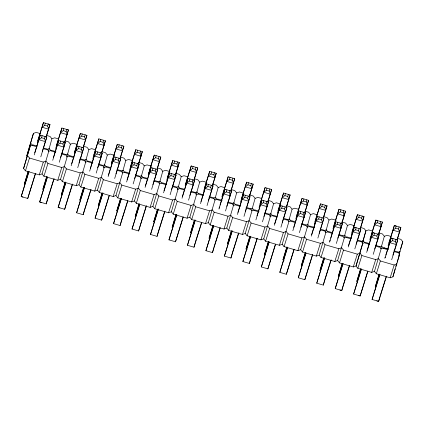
<?xml version="1.0" encoding="UTF-8"?>
<svg xmlns="http://www.w3.org/2000/svg" width="424" height="424" viewBox="0 0 424 424"><rect width="100%" height="100%" fill="white"/><g stroke="black" fill="none" stroke-linecap="round" stroke-linejoin="round"><path stroke-width="0.64" d="M43.736 148.029L46.873 148.951L48.749 151.288L42.056 173.898L39.278 174.874L25.461 170.819L23.585 168.482L30.279 145.872L33.056 144.897L36.824 146.004M33.448 133.369L26.754 155.979L33.448 133.369L36.225 132.394L40.625 133.687M23.585 168.482L30.279 145.872M46.136 137.387L49.979 124.534L43.434 122.615L37.418 142.406M40.794 156.832L46.81 137.037L40.264 135.118L34.249 154.914M46.025 137.148L49.979 124.534L48.209 124.015L47.642 126.082L48.707 129.188L42.162 127.269L44.732 125.228L45.299 123.161M42.262 151.543L46.81 137.037L45.039 136.517L44.472 138.584L45.538 141.69L38.992 139.772L41.563 137.736L42.13 135.664M28.795 171.704L21.2 196.545L27.746 198.464L35.34 173.623M46.274 135.341L50.043 136.448L51.919 138.781L48.474 151.045M64.607 142.803L68.45 129.951L61.904 128.032L55.692 148.453M59.265 162.244L65.28 142.453L58.735 140.535L52.719 160.325M64.692 141.934L68.45 129.951L66.679 129.431L66.112 131.498L67.178 134.604L60.632 132.685L63.208 130.645L63.77 128.578M60.537 157.59L65.28 142.453L63.51 141.934L62.943 144.001L64.008 147.107L57.463 145.188L60.033 143.148L60.6 141.081M47.271 177.121L39.67 201.957L46.216 203.875L47.488 199.222M65.376 140.943L68.518 141.86L70.389 144.197L66.754 157.071M61.575 153.26L65.344 154.368L67.22 156.7L60.531 179.315L57.749 180.29L43.932 176.236L42.056 173.898M83.279 147.589L86.92 135.362L80.375 133.443L74.359 153.239M77.735 167.66L83.751 147.865L77.205 145.946L71.19 165.742M85.15 134.848L84.588 136.915L85.648 140.021L79.108 138.102L81.678 136.062L82.24 133.995M79.007 163.007L83.751 147.865L81.98 147.351L81.413 149.418L82.479 152.523L75.933 150.605L78.509 148.564L79.071 146.497M65.741 182.532L58.146 207.373L64.686 209.292L65.8 205.221M83.221 146.174L86.989 147.276L88.865 149.614L85.415 161.878M80.051 158.677L83.82 159.779L85.696 162.116L79.002 184.732L76.225 185.701L62.408 181.652L60.531 179.315M91.07 189.475L83.162 214.708L76.617 212.79L84.413 187.318M101.749 153.006L105.396 140.779L98.85 138.86L92.835 158.656M96.206 173.077L102.221 153.281L95.681 151.363L89.66 171.158M103.626 140.259L103.058 142.332L104.124 145.432L97.578 143.513L100.149 141.478L100.716 139.406M100.451 152.762L99.889 154.834L100.954 157.94L94.409 156.016L96.979 153.981L97.547 151.909M83.162 214.708L84.434 210.055M101.691 151.591L105.459 152.693L107.336 155.03L103.7 167.899M98.522 164.093L102.29 165.196L104.166 167.533L97.472 190.148L94.695 191.118L80.878 187.069L79.002 184.732M109.344 195.522L101.633 220.125L95.087 218.206L102.688 193.365M120.024 159.048L123.866 146.195L117.321 144.277L111.305 164.067M114.681 178.493L120.697 158.698L114.151 156.779L108.136 176.575M122.096 145.676L121.529 147.743L122.594 150.849L116.049 148.93L118.619 146.889L119.186 144.823M118.927 158.179L118.36 160.246L119.425 163.351L112.879 161.433L115.45 159.398L116.017 157.325M101.633 220.125L109.032 195.915M120.162 157.002L123.93 158.11L125.806 160.447L122.361 172.706M116.992 169.505L120.761 170.612L122.637 172.95L115.948 195.559L113.166 196.535L99.349 192.485L97.472 190.148M127.815 200.939L120.103 225.536L113.558 223.618L121.158 198.782M138.494 164.464L142.337 151.612L135.791 149.693L129.58 170.114M133.152 183.905L139.167 164.114L132.622 162.196L126.606 181.986M140.567 151.092L140.005 153.159L141.065 156.265L134.519 154.347L137.095 152.306L137.657 150.239M137.397 163.595L136.83 165.662L137.895 168.768L131.35 166.849L133.92 164.809L134.488 162.742M120.103 225.536L121.375 220.883M138.637 162.418L142.406 163.521L144.282 165.858L140.832 178.122M135.468 174.921L139.236 176.029L141.107 178.361L134.419 200.976L131.636 201.951L117.819 197.897L115.948 195.559M146.487 205.725L138.579 230.953L132.034 229.034L139.629 204.193M157.166 169.25L160.813 157.023L154.267 155.105L148.252 174.9M151.622 189.321L157.638 169.531L151.092 167.607L145.077 187.403M159.037 156.509L158.475 158.576L159.541 161.682L152.995 159.763L155.566 157.723L156.133 155.656M155.868 169.012L155.306 171.079L156.366 174.184L149.82 172.266L152.396 170.225L152.958 168.158M138.579 230.953L146.174 206.112M157.739 168.021L160.876 168.938L162.752 171.275L159.302 183.539M153.939 180.338L157.707 181.44L159.583 183.778L152.889 206.393L150.112 207.363L136.295 203.313L134.419 200.976M164.957 211.136L157.05 236.369L150.504 234.451L158.3 208.979M175.637 174.667L179.283 162.44L172.738 160.521L166.722 180.317M170.098 194.738L176.114 174.942L169.568 173.024L163.553 192.819M177.513 161.92L176.946 163.993L178.011 167.093L171.466 165.174L174.036 163.139L174.603 161.067M174.338 174.423L173.776 176.495L174.842 179.601L168.296 177.677L170.867 175.642L171.434 173.575M157.05 236.369L158.163 232.294M175.578 173.252L179.347 174.354L181.223 176.691L177.587 189.56M173.04 185.935L176.177 186.857L178.054 189.194L171.36 211.809L168.582 212.779L154.765 208.73L152.889 206.393M183.232 217.183L175.52 241.786L168.975 239.867L176.575 215.026M193.911 180.709L197.754 167.856L191.208 165.938L185.193 185.733M188.569 200.154L194.584 180.359L188.039 178.44L182.023 198.236M195.983 167.337L195.416 169.404L196.482 172.51L189.936 170.591L192.512 168.551L193.074 166.484M192.814 179.84L192.247 181.912L193.312 185.012L186.767 183.094L189.337 181.059L189.904 178.986M175.52 241.786L183.12 216.945M194.68 178.849L197.823 179.771L199.693 182.108L196.058 194.976M190.88 191.166L194.648 192.273L196.524 194.611L189.835 217.221L187.053 218.196L173.236 214.147L171.36 211.809M201.702 222.6L193.991 247.197L187.45 245.279L195.045 220.443M212.387 186.125L216.224 173.273L209.679 171.354L203.663 191.144M207.039 205.566L213.055 185.776L206.509 183.857L200.494 203.647M214.454 172.754L213.892 174.821L214.952 177.926L208.412 176.008L210.982 173.967L211.544 171.9M211.285 185.256L210.717 187.323L211.783 190.429L205.237 188.51L207.813 186.47L208.375 184.403M193.991 247.197L195.104 243.127M212.525 184.08L216.293 185.187L218.169 187.519L214.719 199.784M209.981 196.768L213.124 197.69L214.994 200.022L208.306 222.637L205.529 223.612L191.706 219.558L189.835 217.221M210.283 238.542L209.09 238.193L212.933 225.34M220.173 228.017L212.466 252.614L205.921 250.695L213.516 225.854M230.857 191.542L234.7 178.684L228.154 176.766L221.938 197.192M225.51 210.982L231.525 191.192L224.98 189.268L218.964 209.064M232.93 178.17L232.363 180.237L233.428 183.343L226.882 181.424L229.453 179.384L230.02 177.317M229.755 190.673L229.193 192.74L230.253 195.846L223.713 193.927L226.284 191.887L226.845 189.82M212.466 252.614L213.738 247.961M230.995 189.496L234.763 190.599L236.64 192.936L233.189 205.2M227.826 201.999L231.594 203.101L233.47 205.439L226.776 228.054L223.999 229.024L210.182 224.974L208.306 222.637M238.845 232.797L230.937 258.031L224.391 256.112L232.188 230.64M249.524 196.328L253.17 184.101L246.625 182.182L240.609 201.978M243.986 216.399L250.001 196.603L243.456 194.685L237.44 214.48M251.4 183.581L250.833 185.654L251.898 188.754L245.353 186.836L247.923 184.8L248.491 182.728M248.231 196.084L247.664 198.156L248.729 201.262L242.184 199.344L244.754 197.303L245.321 195.236M230.937 258.031L232.05 253.96M249.466 194.913L253.234 196.015L255.11 198.353L251.665 210.611M246.296 207.416L250.065 208.518L251.941 210.855L245.252 233.47L242.47 234.44L228.653 230.391L226.776 228.054M247.224 249.37L246.037 249.026L249.874 236.168M257.315 238.214L249.407 263.447L242.862 261.529L250.462 236.687M268 201.739L271.641 189.517L265.095 187.599L259.08 207.394M262.456 221.816L268.471 202.02L261.926 200.102L255.911 219.897M269.871 188.998L269.304 191.065L270.369 194.171L263.823 192.252L266.399 190.217L266.961 188.145M266.701 201.501L266.134 203.573L267.2 206.674L260.654 204.755L263.224 202.72L263.792 200.647M249.407 263.447L250.679 258.788M267.942 200.324L271.71 201.432L273.586 203.769L269.945 216.638M264.767 212.827L268.535 213.934L270.411 216.272L263.723 238.882L260.94 239.857L247.123 235.808L245.252 233.47M275.589 244.261L267.883 268.864L261.338 266.94L268.933 242.104M286.274 207.787L290.111 194.934L283.571 193.015L277.55 212.806M280.926 227.227L286.942 207.437L280.397 205.518L274.381 225.308M288.341 194.415L287.779 196.482L288.845 199.587L282.299 197.669L284.87 195.628L285.437 193.561M285.172 206.917L284.61 208.984L285.67 212.09L279.125 210.172L281.7 208.131L282.262 206.064M267.883 268.864L275.282 244.653M287.037 205.926L290.18 206.848L292.056 209.18L288.606 221.445M283.243 218.243L287.011 219.351L288.887 221.683L282.193 244.298L279.416 245.273L265.599 241.219L263.723 238.882M284.159 260.198L282.978 259.854L286.82 247.001M294.06 249.678L286.354 274.275L279.808 272.356L287.403 247.515M304.745 213.203L308.587 200.345L302.042 198.427L295.825 218.853M299.397 232.644L305.418 212.853L298.872 210.935L292.857 230.725M306.817 199.831L306.25 201.898L307.315 205.004L300.77 203.085L303.34 201.045L303.907 198.978M303.642 212.334L303.081 214.401L304.146 217.507L297.6 215.588L300.171 213.548L300.738 211.481M286.354 274.275L293.949 249.434M304.882 211.157L308.651 212.26L310.527 214.597L307.082 226.861M301.713 223.66L305.481 224.762L307.358 227.1L300.664 249.715L297.887 250.685L284.069 246.636L282.193 244.298M312.732 254.458L304.824 279.692L298.279 277.773L305.879 252.932M323.215 218.62L327.058 205.762L320.512 203.843L314.301 224.269M317.873 238.06L323.888 218.265L317.343 216.346L311.327 236.142M325.288 205.243L324.72 207.315L325.786 210.415L319.24 208.497L321.811 206.462L322.378 204.389M322.118 217.745L321.551 219.818L322.616 222.923L316.071 221.005L318.641 218.964L319.208 216.897M304.824 279.692L312.424 254.851M323.984 216.754L327.127 217.676L328.998 220.014L325.553 232.278M320.184 229.077L323.952 230.179L325.828 232.516L319.139 255.131L316.357 256.101L302.54 252.052L300.664 249.715M331.202 259.875L323.295 285.108L316.749 283.19L324.546 257.718M341.887 223.4L345.528 211.179L338.983 209.26L332.967 229.055M336.343 243.477L342.359 223.681L335.813 221.763L329.602 242.189M343.758 210.659L343.196 212.726L344.256 215.832L337.711 213.913L340.286 211.878L340.848 209.806M340.589 223.162L340.022 225.234L341.087 228.335L334.541 226.416L337.117 224.381L337.679 222.309M323.295 285.108L324.408 281.033M341.829 221.985L345.597 223.093L347.473 225.43L344.023 237.689M339.285 234.673L342.428 235.596L344.299 237.933L337.61 260.543L334.828 261.518L321.01 257.469L319.139 255.131M349.477 265.922L341.771 290.525L335.225 288.606L342.82 263.765M360.161 229.448L364.004 216.595L357.459 214.677L351.443 234.467M362.234 216.076L361.667 218.143L362.732 221.249L356.186 219.33L358.757 217.289L359.324 215.222M348.268 246.969L353.012 231.833L355.588 229.792L356.149 227.725L354.284 227.179L348.555 245.47M343.043 285.866L341.771 290.525L339.905 289.974M354.814 248.888L359.557 233.751L358.497 230.645L359.059 228.578M360.829 229.098L359.557 233.751L353.012 231.833L354.284 227.179L360.829 229.098L356.086 244.235M362.218 243.747L365.854 230.879L368.636 229.903L372.404 231.011M362.303 243.715L365.944 230.842L364.068 228.51L360.299 227.402M376.141 245.538L379.284 246.461L381.155 248.793L374.466 271.408L371.689 272.383L357.867 268.328L355.996 265.991L362.684 243.381L365.467 242.406L369.235 243.514M337.61 260.543L339.486 262.88L353.303 266.935L356.081 265.959L362.774 243.344L360.898 241.012L357.13 239.905M367.862 271.371L360.151 295.968L353.611 294.049L361.206 269.214M369.823 239.915L374.572 224.778L377.143 222.738L377.704 220.671L375.839 220.125L371.095 235.262M366.654 252.418L371.398 237.281L373.973 235.241L374.535 233.174L372.67 232.628L367.136 250.287M378.547 234.896L381.112 226.697L380.052 223.591L380.614 221.524M373.2 254.336L377.943 239.2L376.878 236.094L377.445 234.027M382.384 222.043L381.112 226.697L374.572 224.778L375.839 220.125L382.384 222.043L378.431 234.657M379.215 234.546L377.943 239.2L371.398 237.281L372.67 232.628L379.215 234.546L374.668 249.052M378.685 232.85L382.453 233.953L384.329 236.29L380.879 248.554M386.534 276.156L378.627 301.385L372.081 299.466L379.676 274.625M388.098 245.962L393.043 230.195L395.613 228.154L396.18 226.087L394.315 225.536L388.776 243.201M385.125 257.834L389.873 242.698L392.444 240.657L393.006 238.59L391.14 238.039L385.803 255.073M379.899 296.731L378.627 301.385L376.761 300.839M397.018 240.313L399.588 232.114L398.523 229.008L399.09 226.941M391.67 259.753L396.414 244.616L395.354 241.51L395.915 239.443M400.86 227.455L399.588 232.114L393.043 230.195L394.315 225.536L400.86 227.455L397.103 239.443M397.686 239.958L396.414 244.616L389.873 242.698L391.14 238.039L397.686 239.958L392.942 255.1M374.466 271.408L376.342 273.745L390.159 277.794L392.937 276.824L395.12 268.837M398.777 255.794L402.8 241.707L400.924 239.369L397.786 238.452M392.937 276.824L399.631 254.209L397.754 251.872L393.986 250.769M25.461 170.819L29.468 158.035L27.592 155.698M28.212 171.185L24.369 184.043L28.323 171.423M37.699 140.906L38.293 139.014M38.69 137.752L43.434 122.615M34.726 152.778L40.264 135.118M29.108 171.312L21.2 196.545L22.97 197.059M27.746 198.464L35.457 173.861M39.278 174.874L43.285 162.085L46.062 161.115L47.939 163.452L61.756 167.501L64.538 166.531L66.414 168.869L80.231 172.918L83.009 171.943L84.885 174.28L98.702 178.334L101.479 177.359L103.355 179.697L117.172 183.746L119.955 182.776L121.826 185.113L135.643 189.162L138.425 188.192L140.302 190.53L154.119 194.579L156.896 193.604L158.772 195.941L172.589 199.996L175.366 199.02L177.243 201.358L191.06 205.407L193.842 204.437L195.713 206.774L209.536 210.823L212.313 209.853L214.189 212.191L228.006 216.24L230.783 215.265L232.659 217.602L246.477 221.657L249.259 220.681L251.13 223.019L264.947 227.068L267.729 226.098L269.606 228.435L283.423 232.484L286.2 231.515L288.076 233.852L301.893 237.901L304.671 236.926L306.547 239.263L320.364 243.318L323.146 242.343L325.017 244.68L338.84 248.729L341.617 247.759L343.493 250.096L357.31 254.146L360.087 253.176M43.932 176.236L47.939 163.452M46.682 176.601L42.845 189.454L46.794 176.84M56.371 145.692L61.904 128.032M53.398 157.564L58.735 140.535M47.578 176.728L39.67 201.957L41.441 202.476M47.684 198.591L53.816 179.039M46.216 203.875L54.124 178.647M57.749 180.29L61.756 167.501M62.408 181.652L66.414 168.869M65.158 182.018L61.316 194.87L65.27 182.256M74.645 151.739L80.375 133.443M71.672 163.611L77.205 145.946M65.853 182.776L58.146 207.373L59.916 207.893M83.364 146.72L86.92 135.362M65.959 204.638L72.287 184.451M64.686 209.292L72.594 184.064M76.225 185.701L80.231 172.918M80.878 187.069L84.885 174.28M83.629 187.429L79.786 200.287L83.74 187.668M93.709 155.258L98.85 138.86M90.338 168.397L95.681 151.363M76.617 212.79L84.524 187.556M101.638 152.762L105.396 140.779M84.63 209.424L90.757 189.867M97.679 167.793L102.221 153.281M94.695 191.118L98.702 178.334M99.349 192.485L103.355 179.697M102.099 192.846L98.257 205.704L102.21 193.084M111.39 163.198L117.321 144.277M108.417 175.07L114.151 156.779M95.087 218.206L102.995 192.973M120.109 158.179L123.866 146.195M115.953 173.835L120.697 158.698M113.166 196.535L117.172 183.746M117.819 197.897L121.826 185.113M120.57 198.262L116.733 211.115L120.686 198.501M130.454 166.722L135.791 149.693M127.089 179.856L132.622 162.196M113.558 223.618L121.465 198.39M138.383 164.226L142.337 151.612M121.577 220.252L127.704 200.7M134.62 178.621L139.167 164.114M131.636 201.951L135.643 189.162M136.295 203.313L140.302 190.53M139.046 203.679L135.203 216.532L139.157 203.918M148.336 174.031L148.93 172.139M149.322 170.877L154.267 155.105M145.363 185.903L151.092 167.607M132.034 229.034L139.74 204.437M157.055 169.012L160.813 157.023M152.894 184.668L157.638 169.531M150.112 207.363L154.119 194.579M154.765 208.73L158.772 195.941M157.516 209.09L153.673 221.948L157.627 209.329M167.401 177.555L172.738 160.521M164.03 190.689L169.568 173.024M150.504 234.451L158.412 209.218M175.329 175.054L179.283 162.44M158.322 231.716L164.644 211.528M171.566 189.454L176.114 174.942M168.582 212.779L172.589 199.996M173.236 214.147L177.243 201.358M175.987 214.507L172.144 227.365L176.098 214.745M185.277 184.859L191.208 165.938M182.304 196.731L188.039 178.44M168.975 239.867L176.882 214.634M193.996 179.84L197.754 167.856M189.841 195.496L194.584 180.359M187.053 218.196L191.06 205.407M191.706 219.558L195.713 206.774M194.462 219.924L190.62 232.776L194.574 220.162M204.342 188.383L209.679 171.354M200.976 201.517L206.509 183.857M187.45 245.279L195.353 220.051M212.27 185.887L216.224 173.273M195.263 242.544L201.395 222.992M208.311 200.912L213.055 185.776M205.529 223.612L209.536 210.823M210.182 224.974L214.189 212.191M222.022 196.323L228.154 176.766M209.09 238.193L213.044 225.579M219.054 208.195L219.447 206.933M220.04 205.041L224.98 189.268M205.921 250.695L213.828 225.467M230.942 190.673L234.7 178.684M213.934 247.33L220.061 227.773M226.782 206.329L231.525 191.192M223.999 229.024L228.006 216.24M228.653 230.391L232.659 217.602M231.403 230.751L227.561 243.609L231.515 230.995M241.288 199.216L246.625 182.182M237.917 212.35L243.456 194.685M224.391 256.112L232.103 231.509M249.614 195.453L253.17 184.101M232.209 253.377L238.336 233.82M245.258 211.746L250.001 196.603M242.47 234.44L246.477 221.657M247.123 235.808L251.13 223.019M259.96 203.997L265.095 187.599M246.037 249.026L249.99 236.407M256.986 215.869L261.926 200.102M242.862 261.529L250.769 236.295M267.687 202.131L271.641 189.517M250.881 258.158L257.008 238.606M263.924 216.526L268.471 202.02M260.94 239.857L264.947 227.068M265.599 241.219L269.606 228.435M268.35 241.585L264.507 254.437L268.461 241.823M278.033 210.675L283.571 193.015M274.667 223.808L280.397 205.518M261.338 266.94L269.245 241.712M286.359 206.917L290.111 194.934M282.199 222.573L286.942 207.437M279.416 245.273L283.423 232.484M284.069 246.636L288.076 233.852M296.705 215.461L302.042 198.427M282.978 259.854L286.931 247.24M293.731 227.333L298.872 210.935M279.808 272.356L287.716 247.128M304.633 212.965L308.587 200.345M300.87 227.359L305.418 212.853M297.887 250.685L301.893 237.901M302.54 252.052L306.547 239.263M305.291 252.413L301.448 265.27L305.402 252.656M314.979 221.508L320.512 203.843M311.608 234.642L317.343 216.346M298.279 277.773L305.99 253.17M323.3 217.745L327.058 205.762M319.145 233.407L323.888 218.265M316.357 256.101L320.364 243.318M321.01 257.469L325.017 244.68M323.761 257.829L319.924 270.687L323.878 258.068M333.646 226.289L338.983 209.26M329.686 241.32L330.084 240.053M330.672 238.161L335.813 221.763M316.749 283.19L324.657 257.956M341.574 223.793L345.528 211.179M324.567 280.455L330.895 260.267M337.811 238.187L342.359 223.681M334.828 261.518L338.84 248.729M339.486 262.88L343.493 250.096M342.237 263.246L338.394 276.098L342.348 263.484M351.92 232.336L357.459 214.677M335.225 288.606L343.133 263.373M360.246 228.578L364.004 216.595M343.239 285.235L349.365 265.684M353.303 266.935L357.31 254.146M357.867 268.328L361.873 255.545L360.002 253.208M360.623 268.694L356.78 281.547L360.734 268.933M370.11 238.415L370.703 236.523M353.611 294.049L361.513 268.821M367.751 271.132L360.151 295.968L358.285 295.422M371.689 272.383L375.696 259.594L378.473 258.624L380.349 260.961L394.166 265.011L396.944 264.035M376.342 273.745L380.349 260.961M379.093 274.111L375.251 286.963L379.204 274.349M384.817 258.227L385.215 256.965M372.081 299.466L379.989 274.238M380.095 296.1L386.222 276.543M390.159 277.794L394.166 265.011M399.175 253.276L399.747 251.448M400.51 249.015L402.8 241.707M395.815 266.389L396.769 263.341M397.15 262.127L399.631 254.209M51.919 138.781L54.701 137.811L58.47 138.918M48.749 151.288L51.527 150.313L55.926 151.601M70.389 144.197L73.172 143.227L76.94 144.33M67.22 156.7L70.002 155.73L73.771 156.832M88.865 149.614L91.642 148.644L95.411 149.746M85.696 162.116L88.473 161.147L92.867 162.434M107.336 155.03L110.113 154.055L114.512 155.348M104.166 167.533L106.943 166.558L110.712 167.666M125.806 160.447L128.589 159.472L132.357 160.579M122.637 172.95L125.414 171.974L129.813 173.262M144.282 165.858L147.059 164.888L151.453 166.176M141.107 178.361L143.89 177.391L147.658 178.493M162.752 171.275L165.53 170.305L169.929 171.593M159.583 183.778L162.36 182.808L166.129 183.91M181.223 176.691L184.005 175.716L187.774 176.824M178.054 189.194L180.831 188.219L184.599 189.327M199.693 182.108L202.476 181.133L206.87 182.421M196.524 194.611L199.307 193.636L203.075 194.743M218.169 187.519L220.946 186.549L224.715 187.652M214.994 200.022L217.777 199.052L222.171 200.34M236.64 192.936L239.417 191.966L243.816 193.254M233.47 205.439L236.248 204.469L240.016 205.571M255.11 198.353L257.893 197.377L261.661 198.485M251.941 210.855L254.718 209.88L259.117 211.173M273.586 203.769L276.363 202.794L280.757 204.082M270.411 216.272L273.194 215.297L276.962 216.404M292.056 209.18L294.834 208.211L298.602 209.313M288.887 221.683L291.664 220.713L295.433 221.816M310.527 214.597L313.304 213.627L317.072 214.73M307.358 227.1L310.135 226.13L314.534 227.418M328.998 220.014L331.78 219.038L336.174 220.332M325.828 232.516L328.611 231.541L332.379 232.649M347.473 225.43L350.251 224.455L354.019 225.563M344.299 237.933L347.081 236.958L351.475 238.251M363.257 240.668L360.48 241.643L357.342 240.721M384.329 236.29L387.107 235.32L390.875 236.422M381.155 248.793L383.937 247.823L388.331 249.111L383.937 247.823M400.113 251.533L397.336 252.508L394.198 251.586M44.732 125.228L47.642 126.082M63.208 130.645L66.112 131.498M81.678 136.062L84.588 136.915M100.149 141.478L103.058 142.332M118.619 146.889L121.529 147.743M137.095 152.306L140.005 153.159M155.566 157.723L158.475 158.576M174.036 163.139L176.946 163.993M192.512 168.551L195.416 169.404M210.982 173.967L213.892 174.821M229.453 179.384L232.363 180.237M247.923 184.8L250.833 185.654M266.399 190.217L269.304 191.065M284.87 195.628L287.779 196.482M303.34 201.045L306.25 201.898M321.811 206.462L324.72 207.315M340.286 211.878L343.196 212.726M358.757 217.289L361.667 218.143M377.143 222.738L380.052 223.591M395.613 228.154L398.523 229.008M41.563 137.736L44.472 138.584M60.033 143.148L62.943 144.001M78.509 148.564L81.413 149.418M96.979 153.981L99.889 154.834M115.45 159.398L118.36 160.246M133.92 164.809L136.83 165.662M152.396 170.225L155.306 171.079M170.867 175.642L173.776 176.495M189.337 181.059L192.247 181.912M207.813 186.47L210.717 187.323M226.284 191.887L229.193 192.74M244.754 197.303L247.664 198.156M263.224 202.72L266.134 203.573M281.7 208.131L284.61 208.984M300.171 213.548L303.081 214.401M318.641 218.964L321.551 219.818M337.117 224.381L340.022 225.234M355.588 229.792L358.497 230.645M373.973 235.241L376.878 236.094M392.444 240.657L395.354 241.51M37.036 146.821L32.637 145.533L30.761 143.195M43.317 148.66L46.455 149.582L49.237 148.612L51.108 150.949L55.507 152.237M61.787 154.076L64.93 154.999L67.708 154.023L69.584 156.361L73.977 157.654M79.633 159.307L83.401 160.415L86.178 159.44L88.054 161.777L92.453 163.065M98.734 164.91L101.871 165.826L104.654 164.857L106.525 167.194L110.924 168.482M117.204 170.326L120.342 171.243L123.124 170.273L125.001 172.61L129.394 173.898M135.675 175.737L138.818 176.66L141.595 175.684L143.471 178.022L147.865 179.315M154.145 181.154L157.288 182.076L160.065 181.101L161.942 183.438L166.341 184.726M172.621 186.571L175.759 187.488L178.541 186.518L180.412 188.855L184.811 190.143M191.092 191.987L194.234 192.904L197.012 191.934L198.888 194.272L203.282 195.559M208.937 197.218L212.705 198.321L215.482 197.346L217.358 199.683L221.757 200.976M228.038 202.815L231.175 203.737L233.953 202.762L235.829 205.099L240.228 206.387M245.878 208.046L249.646 209.154L252.428 208.179L254.305 210.516L258.698 211.804M264.979 213.648L268.122 214.565L270.899 213.595L272.775 215.933L277.169 217.221M283.449 219.06L286.592 219.982L289.369 219.007L291.246 221.344L295.014 222.452M301.925 224.476L305.063 225.398L307.845 224.423L309.716 226.761L314.115 228.048M320.396 229.893L323.533 230.815L326.316 229.84L328.192 232.177L332.586 233.465M338.866 235.309L342.009 236.226L344.786 235.256L346.662 237.594L351.056 238.882M369.442 244.33L365.048 243.042L363.172 240.705M375.722 246.169L378.865 247.091L381.642 246.116L383.519 248.453L387.918 249.747M29.468 158.035L43.285 162.085M361.873 255.545L375.696 259.594"/></g></svg>
